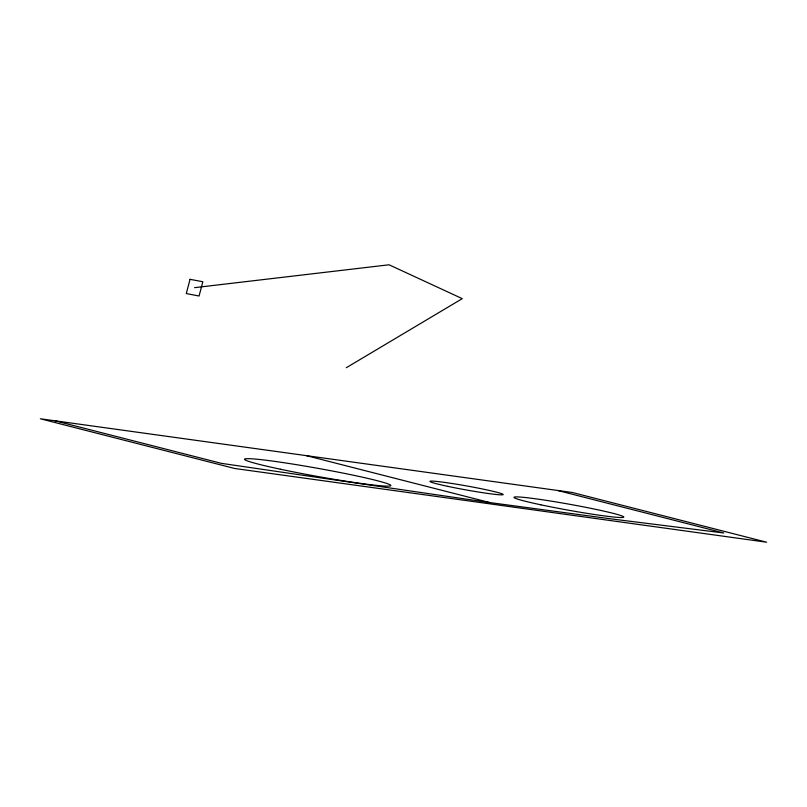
<?xml version="1.0" encoding="UTF-8"?>
<svg xmlns="http://www.w3.org/2000/svg" width="807" height="807" viewBox="0 0 807 807"><rect width="100%" height="100%" fill="white"/><g stroke="black" fill="none" stroke-linecap="round" stroke-linejoin="round"><path stroke-width="1.21" d="M346.334 367.699L462.26 298.651L389.065 264.787L194.568 287.665M55.128 420.82L221.35 463.339L489.849 502.579L611.686 518.962L723.808 532.983L557.587 490.464M306.357 455.642L489.849 502.579M190.069 279.323L186.276 293.577L199.067 296.008L202.85 281.754L190.069 279.323M572.365 492.512L40.35 418.772L234.635 468.474L766.65 542.213L572.365 492.512M280.311 469.2A74.375 4.025 10.2 0 0 390.85 485.562A74.375 4.025 10.2 0 0 281.804 462.391A74.375 4.025 10.2 0 0 280.311 469.2M447.925 486.379A37.183 2.007 10.2 0 0 503.195 494.56A37.183 2.007 10.2 0 0 448.672 482.979A37.183 2.007 10.2 0 0 447.925 486.379M540.872 504.819A55.784 3.016 10.2 0 0 623.781 517.095A55.784 3.016 10.2 0 0 542.001 499.715A55.784 3.016 10.2 0 0 540.872 504.819"/></g></svg>
